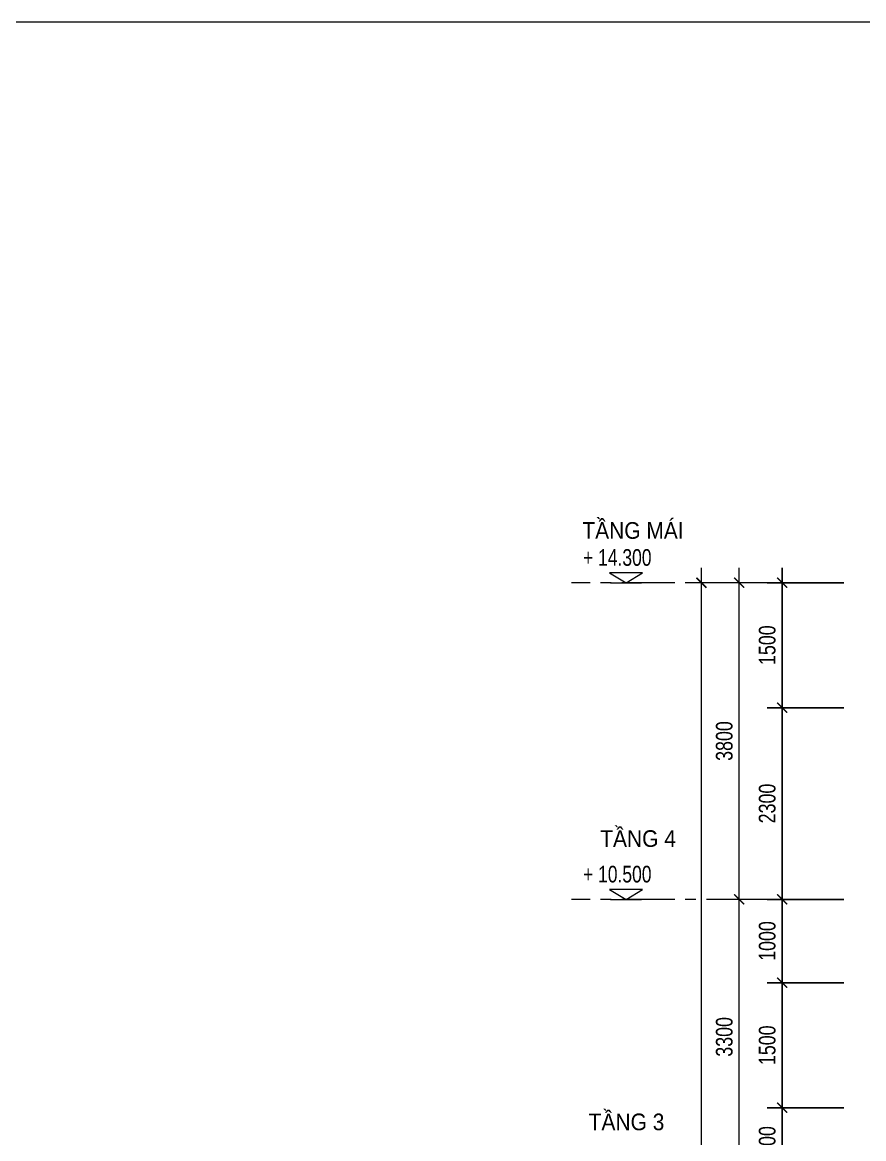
# Model space of a CAD drawing. Header units: millimetres. Extents: x -78046 to 260989, y -99288 to 158505.
# Drawn here: x 221887 to 231986, y 8395 to 21791 of the extents above; entities that cross this region are included whole.
import ezdxf

# ---------------------------------------------------------------- set-up
doc = ezdxf.new("R2010")
doc.units = ezdxf.units.MM
doc.header["$LTSCALE"] = 100
doc.header["$PDMODE"] = 98
doc.linetypes.add('CENTER', pattern=[50.8, 31.75, -6.35, 6.35, -6.35])
doc.layers.get('Defpoints').update_dxf_attribs({"lineweight": 13})
for name, color, linetype, lineweight in [('-CENTER', 143, 'CENTER', 13), ('-DIM', 9, 'Continuous', 13), ('-DOOR', 137, 'Continuous', 9), ('-KH', 143, 'Continuous', 13), ('-LINE1', 7, 'Continuous', 18), ('-TEXT', 7, 'Continuous', 15)]:
    doc.layers.add(name, color=color, linetype=linetype, lineweight=lineweight)
doc.styles.add('1', font='arial.ttf')
doc.styles.add('AVANH', font='VHAVAN_2.TTF', dxfattribs={"width": 0.8})
doc.styles.add('X-5M-DH-TUM1$0$AVANTH', font='arial.ttf', dxfattribs={"width": 0.9})
doc.dimstyles.new('C_100A3', dxfattribs={"dimscale": 100, "dimtxt": 2.5, "dimasz": 1.2, "dimexe": 1.8, "dimexo": 0, "dimgap": 0.75, "dimtad": 1, "dimdec": 0, "dimzin": 0, "dimdsep": 46, "dimtxsty": 'AVANH', "dimblk": 'ARCHTICK', "dimcen": 0, "dimdle": 1.8, "dimclrd": 256, "dimclre": 256, "dimclrt": 7, "dimadec": 0, "dimazin": 0, "dimtfac": 0.0001, "dimtdec": 0, "dimtix": 1, "dimtmove": 2, "dimatfit": 3, "dimldrblk": 'ARCHTICK', "dimfxl": 1.8, "dimtolj": 1, "dimtzin": 0, "dimarcsym": 0})

# ---------------------------------------------------------------- blocks, each defined once
blk = doc.blocks.new('_ARCHTICK')
at = {"const_width": 0.15}
blk.add_lwpolyline([(-0.5, -0.5), (0.5, 0.5)], dxfattribs=at)
blk = doc.blocks.new('*D89')
at = {"layer": '-DIM', "lineweight": -2, "transparency": 16777216}
for p, q in [((-1874, 7220), (-1874, 10880)), ((-1120, 10700), (-2054, 10700)), ((-1120, 7400), (-2054, 7400))]:
    blk.add_line(p, q, dxfattribs=at)
at = {"layer": 'Defpoints', "color": 0, "transparency": 16777216}
for p in [(-1874, 10700), (-1120, 10700), (-1120, 7400)]:
    blk.add_point(p, dxfattribs=at)
at = {"layer": '-DIM', "lineweight": -2, "transparency": 16777216, "xscale": 120, "yscale": 120, "zscale": 120}
for p, rotation in [((-1874, 10700), 90), ((-1874, 7400), 270)]:
    blk.add_blockref('_ARCHTICK', p, dxfattribs=dict(at, rotation=rotation))
at = {"layer": '-DIM', "color": 7, "transparency": 16777216, "insert": (-2053, 9050), "char_height": 200, "attachment_point": 5, "rotation": 90, "style": 'AVANH'}
blk.add_mtext('\\A1;3300', dxfattribs=at)
blk = doc.blocks.new('*D90')
at = {"layer": '-DIM', "lineweight": -2, "transparency": 16777216}
for p, q in [((-1874, 10520), (-1874, 14680)), ((-1120, 14500), (-2054, 14500)), ((-1120, 10700), (-2054, 10700))]:
    blk.add_line(p, q, dxfattribs=at)
at = {"layer": 'Defpoints', "color": 0, "transparency": 16777216}
for p in [(-1874, 14500), (-1120, 14500), (-1120, 10700)]:
    blk.add_point(p, dxfattribs=at)
at = {"layer": '-DIM', "lineweight": -2, "transparency": 16777216, "xscale": 120, "yscale": 120, "zscale": 120}
for p, rotation in [((-1874, 14500), 90), ((-1874, 10700), 270)]:
    blk.add_blockref('_ARCHTICK', p, dxfattribs=dict(at, rotation=rotation))
at = {"layer": '-DIM', "color": 7, "transparency": 16777216, "insert": (-2053, 12600), "char_height": 200, "attachment_point": 5, "rotation": 90, "style": 'AVANH'}
blk.add_mtext('\\A1;3800', dxfattribs=at)
blk = doc.blocks.new('*D92')
at = {"layer": '-DIM', "lineweight": -2, "transparency": 16777216}
for p, q in [((-2329, 20), (-2329, 14680)), ((-1120, 14500), (-2509, 14500)), ((-1120, 200), (-2509, 200))]:
    blk.add_line(p, q, dxfattribs=at)
at = {"layer": 'Defpoints', "color": 0, "transparency": 16777216}
for p in [(-2329, 14500), (-1120, 14500), (-1120, 200)]:
    blk.add_point(p, dxfattribs=at)
at = {"layer": '-DIM', "lineweight": -2, "transparency": 16777216, "xscale": 120, "yscale": 120, "zscale": 120}
for p, rotation in [((-2329, 14500), 90), ((-2329, 200), 270)]:
    blk.add_blockref('_ARCHTICK', p, dxfattribs=dict(at, rotation=rotation))
at = {"layer": '-DIM', "color": 7, "transparency": 16777216, "insert": (-2508, 7350), "char_height": 200, "attachment_point": 5, "rotation": 90, "style": 'AVANH'}
blk.add_mtext('\\A1;14300', dxfattribs=at)
blk = doc.blocks.new('cot')
at = {"layer": '-KH'}
blk.add_line((116899, -109064), (117274, -109064), dxfattribs=at)
blk.add_lwpolyline([(117286, -108944), (116888, -108944), (117087, -109064)], close=True, dxfattribs=at)
blk.add_solid([(117087, -109064), (117087, -108944), (117286, -108944), (117087, -109064)], dxfattribs=at)
blk = doc.blocks.new('*D507')
at = {"layer": '-DIM', "lineweight": -2, "transparency": 16777216}
for p, q in [((231008, 7787), (231008, 8946)), ((231750, 8766), (230828, 8766)), ((231750, 7967), (230828, 7967))]:
    blk.add_line(p, q, dxfattribs=at)
at = {"layer": 'Defpoints', "color": 0, "transparency": 16777216}
for p in [(231008, 8766), (231750, 8766), (231750, 7967)]:
    blk.add_point(p, dxfattribs=at)
at = {"layer": '-DIM', "lineweight": -2, "transparency": 16777216, "xscale": 120, "yscale": 120, "zscale": 120}
for p, rotation in [((231008, 8766), 90), ((231008, 7967), 270)]:
    blk.add_blockref('_ARCHTICK', p, dxfattribs=dict(at, rotation=rotation))
at = {"layer": '-DIM', "color": 7, "transparency": 16777216, "insert": (230829, 8367), "char_height": 200, "attachment_point": 5, "rotation": 90, "style": 'AVANH'}
blk.add_mtext('\\A1;800', dxfattribs=at)
blk = doc.blocks.new('*D508')
at = {"layer": '-DIM', "lineweight": -2, "transparency": 16777216}
for p, q in [((231008, 8586), (231008, 10446)), ((231750, 10266), (230828, 10266)), ((231750, 8766), (230828, 8766))]:
    blk.add_line(p, q, dxfattribs=at)
at = {"layer": 'Defpoints', "color": 0, "transparency": 16777216}
for p in [(231008, 10266), (231750, 10266), (231750, 8766)]:
    blk.add_point(p, dxfattribs=at)
at = {"layer": '-DIM', "lineweight": -2, "transparency": 16777216, "xscale": 120, "yscale": 120, "zscale": 120}
for p, rotation in [((231008, 10266), 90), ((231008, 8766), 270)]:
    blk.add_blockref('_ARCHTICK', p, dxfattribs=dict(at, rotation=rotation))
at = {"layer": '-DIM', "color": 7, "transparency": 16777216, "insert": (230829, 9516), "char_height": 200, "attachment_point": 5, "rotation": 90, "style": 'AVANH'}
blk.add_mtext('\\A1;1500', dxfattribs=at)
blk = doc.blocks.new('*D509')
at = {"layer": '-DIM', "lineweight": -2, "transparency": 16777216}
for p, q in [((231008, 10086), (231008, 11447)), ((231750, 11267), (230828, 11267)), ((231750, 10266), (230828, 10266))]:
    blk.add_line(p, q, dxfattribs=at)
at = {"layer": 'Defpoints', "color": 0, "transparency": 16777216}
for p in [(231008, 11267), (231750, 11267), (231750, 10266)]:
    blk.add_point(p, dxfattribs=at)
at = {"layer": '-DIM', "lineweight": -2, "transparency": 16777216, "xscale": 120, "yscale": 120, "zscale": 120}
for p, rotation in [((231008, 11267), 90), ((231008, 10266), 270)]:
    blk.add_blockref('_ARCHTICK', p, dxfattribs=dict(at, rotation=rotation))
at = {"layer": '-DIM', "color": 7, "transparency": 16777216, "insert": (230829, 10767), "char_height": 200, "attachment_point": 5, "rotation": 90, "style": 'AVANH'}
blk.add_mtext('\\A1;1000', dxfattribs=at)
blk = doc.blocks.new('*D510')
at = {"layer": '-DIM', "lineweight": -2, "transparency": 16777216}
for p, q in [((231008, 11087), (231008, 13747)), ((231750, 13567), (230828, 13567)), ((231750, 11267), (230828, 11267))]:
    blk.add_line(p, q, dxfattribs=at)
at = {"layer": 'Defpoints', "color": 0, "transparency": 16777216}
for p in [(231008, 13567), (231750, 13567), (231750, 11267)]:
    blk.add_point(p, dxfattribs=at)
at = {"layer": '-DIM', "lineweight": -2, "transparency": 16777216, "xscale": 120, "yscale": 120, "zscale": 120}
for p, rotation in [((231008, 13567), 90), ((231008, 11267), 270)]:
    blk.add_blockref('_ARCHTICK', p, dxfattribs=dict(at, rotation=rotation))
at = {"layer": '-DIM', "color": 7, "transparency": 16777216, "insert": (230829, 12417), "char_height": 200, "attachment_point": 5, "rotation": 90, "style": 'AVANH'}
blk.add_mtext('\\A1;2300', dxfattribs=at)
blk = doc.blocks.new('*D511')
at = {"layer": '-DIM', "lineweight": -2, "transparency": 16777216}
for p, q in [((231008, 13387), (231008, 15247)), ((231750, 15067), (230828, 15067)), ((231750, 13567), (230828, 13567))]:
    blk.add_line(p, q, dxfattribs=at)
at = {"layer": 'Defpoints', "color": 0, "transparency": 16777216}
for p in [(231008, 15067), (231750, 15067), (231750, 13567)]:
    blk.add_point(p, dxfattribs=at)
at = {"layer": '-DIM', "lineweight": -2, "transparency": 16777216, "xscale": 120, "yscale": 120, "zscale": 120}
for p, rotation in [((231008, 15067), 90), ((231008, 13567), 270)]:
    blk.add_blockref('_ARCHTICK', p, dxfattribs=dict(at, rotation=rotation))
at = {"layer": '-DIM', "color": 7, "transparency": 16777216, "insert": (230829, 14317), "char_height": 200, "attachment_point": 5, "rotation": 90, "style": 'AVANH'}
blk.add_mtext('\\A1;1500', dxfattribs=at)
blk = doc.blocks.new('ƯEQ')
at = {"layer": '-CENTER', "ltscale": 0.2}
for p, q in [((-616.7, 14500), (-3887.9, 14500)), ((-616.7, 10700), (-3887.9, 10700))]:
    blk.add_line(p, q, dxfattribs=at)
at = {"layer": '-CENTER'}
for p in [(-120320.2, 123563.7), (-120320.2, 119763.7)]:
    blk.add_blockref('cot', p, dxfattribs=at)
at = {"layer": '-TEXT', "color": 2, "style": 'X-5M-DH-TUM1$0$AVANTH', "width": 0.9}
for s, p in [('TẦNG MÁI', (-3757, 15026.7)), ('TẦNG 4', (-3542.5, 11329.6)), ('TẦNG 3', (-3681.2, 7929.6))]:
    blk.add_text(s, height=200, dxfattribs=at).set_placement(p)
at = {"layer": '-TEXT', "style": '1', "width": 0.75}
for s, p in [('+ 14.300', (-3748.7, 14702.8)), ('+ 10.500', (-3748.7, 10902.8))]:
    blk.add_text(s, height=200, dxfattribs=at).set_placement(p)
at = {"layer": '-DIM'}
for base, p1, p2, picture, middle in [((-2329.5, 14500), (-1119.9, 200), (-1119.9, 14500), '*D92', (-2507.9, 7350)), ((-1874.2, 14500), (-1119.9, 10700), (-1119.9, 14500), '*D90', (-2052.7, 12600)), ((-1874.2, 10700), (-1119.9, 7400), (-1119.9, 10700), '*D89', (-2052.7, 9050))]:
    dim = blk.add_linear_dim(base=base, p1=p1, p2=p2, angle=90, dimstyle='C_100A3', override={"dimtxt": 2}, dxfattribs=at)
    dim.commit()
    dim.dimension.update_dxf_attribs({"geometry": picture, "text_midpoint": middle})

msp = doc.modelspace()

# ---------------------------------------------------------------- linework, layer by layer
at = {"layer": '-LINE1'}
msp.add_lwpolyline([(221089.3, -6424), (260989.3, -6424), (260989.3, 21791), (221089.3, 21791)], close=True, dxfattribs=at)

# ---------------------------------------------------------------- block references
at = {"layer": '-DOOR', "color": 2}
msp.add_blockref('ƯEQ', (232366.8, 566.6), dxfattribs=at)

# ---------------------------------------------------------------- dimensions: what is measured, and where the dimension line sits
at = {"layer": '-DIM'}
for base, p1, p2, picture, middle in [((231007.9, 15066.6), (231750.1, 13566.6), (231750.1, 15066.6), '*D511', (230829.5, 14316.6)), ((231007.9, 13566.6), (231750.1, 11266.6), (231750.1, 13566.6), '*D510', (230829.5, 12416.6)), ((231007.9, 11266.6), (231750.1, 10266.4), (231750.1, 11266.6), '*D509', (230829.5, 10766.5)), ((231007.9, 10266.4), (231750.1, 8766.4), (231750.1, 10266.4), '*D508', (230829.5, 9516.4)), ((231007.9, 8766.4), (231750.1, 7966.6), (231750.1, 8766.4), '*D507', (230829.5, 8366.5))]:
    dim = msp.add_linear_dim(base=base, p1=p1, p2=p2, angle=90, dimstyle='C_100A3', override={"dimtxt": 2}, dxfattribs=at)
    dim.commit()
    dim.dimension.update_dxf_attribs({"geometry": picture, "text_midpoint": middle})

doc.saveas('drawing.dxf')
